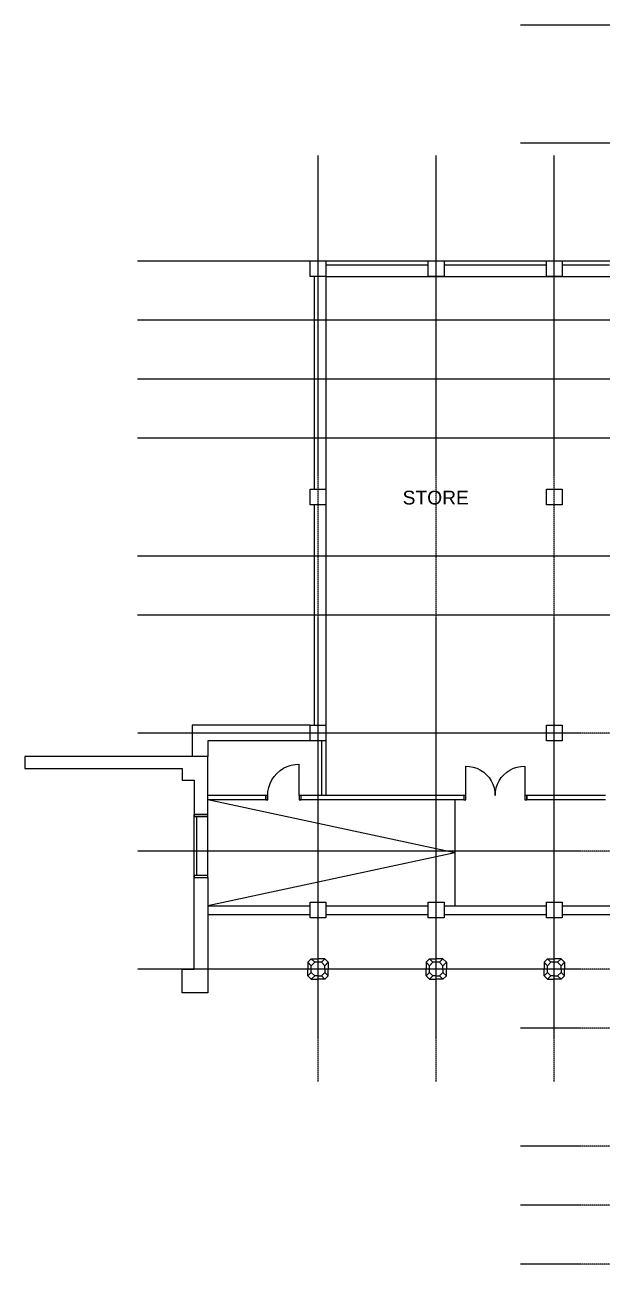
# Model space of a CAD drawing. Header units: millimetres. Extents: x -65483 to 85267, y -36001 to 67826.
# Drawn here: x -65483 to -50815, y -15724 to 15776 of the extents above; entities that cross this region are included whole.
import ezdxf

# ---------------------------------------------------------------- set-up
doc = ezdxf.new("R2010")
doc.units = ezdxf.units.MM
doc.linetypes.add('PCENTRE', pattern=[50.8, 31.75, -6.35, 6.35, -6.35])
for name, color, linetype in [('Boundaries_and_building_grids', 140, 'Continuous'), ('BRICK_WALLS_P4', 1, 'Continuous'), ('COLUMNS_P5', 5, 'Continuous'), ('DR', 8, 'Continuous'), ('LIFTS AND STAIRS', 8, 'Continuous'), ('TEXT', 2, 'Continuous'), ('WA_EXT', 7, 'Continuous')]:
    doc.layers.add(name, color=color, linetype=linetype)
doc.styles.add('Arial1', font='arial.ttf')

msp = doc.modelspace()

# ---------------------------------------------------------------- linework, layer by layer
at = {"layer": 'Boundaries_and_building_grids', "color": 140, "linetype": 'PCENTRE', "lineweight": -3}
for p, q in [((-52891, 15776), (50767, 15776)), ((-52891, 12776), (50767, 12776)), ((-58033, -11080), (-58033, 12453)), ((-55033, -11080), (-55033, 12453)), ((-52033, -11080), (-52033, 12453)), ((-62623, 9776), (50767, 9776)), ((-62623, 8276), (50767, 8276)), ((-62623, 6776), (50767, 6776)), ((-62623, 5276), (50767, 5276)), ((-62623, 2276), (50767, 2276)), ((-62623, 776), (50767, 776)), ((50767, -2224), (-62623, -2224)), ((50767, -5224), (-62623, -5224)), ((50767, -8224), (-62623, -8224)), ((50767, -9724), (-52891, -9724)), ((50767, -12724), (-52891, -12724)), ((50767, -14224), (-52891, -14224)), ((50767, -15724), (-52891, -15724))]:
    msp.add_line(p, q, dxfattribs=at)
at = {"layer": 'BRICK_WALLS_P4'}
for p, q in [((-57943, -2424), (-57943, -2611)), ((-57833, -2424), (-57833, -2611)), ((-57943, -2611), (-57943, -3814)), ((-57833, -2611), (-57833, -3814)), ((-59312, -3814), (-60833, -3814)), ((-59312, -3924), (-60833, -3924)), ((-59362, -3924), (-59362, -3814)), ((-54333, -3814), (-58512, -3814)), ((-54333, -3924), (-58512, -3924)), ((-58462, -3924), (-58462, -3814)), ((-54333, -3814), (-54333, -3924)), ((-52733, -3814), (-52733, -3924)), ((-50733, -3814), (-52733, -3814)), ((-50733, -3924), (-52733, -3924))]:
    msp.add_line(p, q, dxfattribs=at)
at = {"layer": 'COLUMNS_P5'}
for p, q in [((-58291, -8052), (-58205, -7966)), ((-58291, -8052), (-58291, -8224)), ((-58205, -8138), (-58291, -8052)), ((-58119, -8052), (-58205, -7966)), ((-58205, -7966), (-58033, -7966)), ((-58205, -8138), (-58119, -8052)), ((-58205, -8224), (-58205, -8138)), ((-58033, -8052), (-58119, -8052)), ((-57861, -7966), (-58033, -7966)), ((-57947, -8052), (-58033, -8052)), ((-57947, -8052), (-57861, -7966)), ((-57947, -8052), (-57861, -8138)), ((-57774, -8052), (-57861, -7966)), ((-57861, -8138), (-57774, -8052)), ((-57861, -8224), (-57861, -8138)), ((-57774, -8052), (-57774, -8224)), ((-55291, -8052), (-55205, -7966)), ((-55205, -8138), (-55291, -8052)), ((-55291, -8052), (-55291, -8224)), ((-55119, -8052), (-55205, -7966)), ((-55205, -7966), (-55033, -7966)), ((-55205, -8138), (-55119, -8052)), ((-55205, -8224), (-55205, -8138)), ((-55033, -8052), (-55119, -8052)), ((-54861, -7966), (-55033, -7966)), ((-54947, -8052), (-55033, -8052)), ((-54947, -8052), (-54861, -7966)), ((-54947, -8052), (-54861, -8138)), ((-54774, -8052), (-54861, -7966)), ((-54861, -8138), (-54774, -8052)), ((-54861, -8224), (-54861, -8138)), ((-54774, -8052), (-54774, -8224)), ((-52291, -8052), (-52205, -7966)), ((-52205, -8138), (-52291, -8052)), ((-52291, -8052), (-52291, -8224)), ((-52119, -8052), (-52205, -7966)), ((-52205, -7966), (-52033, -7966)), ((-52205, -8138), (-52119, -8052)), ((-52205, -8224), (-52205, -8138)), ((-52033, -8052), (-52119, -8052)), ((-51861, -7966), (-52033, -7966)), ((-51947, -8052), (-52033, -8052)), ((-51947, -8052), (-51861, -7966)), ((-51947, -8052), (-51861, -8138)), ((-51774, -8052), (-51861, -7966)), ((-51861, -8138), (-51774, -8052)), ((-51861, -8224), (-51861, -8138)), ((-51774, -8052), (-51774, -8224)), ((-58291, -8397), (-58291, -8224)), ((-58205, -8310), (-58291, -8397)), ((-58291, -8397), (-58205, -8483)), ((-58205, -8310), (-58205, -8224)), ((-58119, -8397), (-58205, -8310)), ((-58119, -8397), (-58205, -8483)), ((-58205, -8483), (-58033, -8483)), ((-58033, -8397), (-58119, -8397)), ((-58033, -8397), (-57947, -8397)), ((-57861, -8483), (-58033, -8483)), ((-57861, -8310), (-57947, -8397)), ((-57947, -8397), (-57861, -8483)), ((-57861, -8224), (-57861, -8310)), ((-57861, -8310), (-57774, -8397)), ((-57774, -8397), (-57861, -8483)), ((-57774, -8397), (-57774, -8224)), ((-55291, -8397), (-55291, -8224)), ((-55205, -8310), (-55291, -8397)), ((-55291, -8397), (-55205, -8483)), ((-55205, -8310), (-55205, -8224)), ((-55119, -8397), (-55205, -8310)), ((-55119, -8397), (-55205, -8483)), ((-55205, -8483), (-55033, -8483)), ((-55033, -8397), (-55119, -8397)), ((-55033, -8397), (-54947, -8397)), ((-54861, -8483), (-55033, -8483)), ((-54861, -8310), (-54947, -8397)), ((-54947, -8397), (-54861, -8483)), ((-54861, -8224), (-54861, -8310)), ((-54861, -8310), (-54774, -8397)), ((-54774, -8397), (-54861, -8483)), ((-54774, -8397), (-54774, -8224)), ((-52291, -8397), (-52291, -8224)), ((-52205, -8310), (-52291, -8397)), ((-52291, -8397), (-52205, -8483)), ((-52205, -8310), (-52205, -8224)), ((-52119, -8397), (-52205, -8310)), ((-52119, -8397), (-52205, -8483)), ((-52205, -8483), (-52033, -8483)), ((-52033, -8397), (-52119, -8397)), ((-52033, -8397), (-51947, -8397)), ((-51861, -8483), (-52033, -8483)), ((-51861, -8310), (-51947, -8397)), ((-51947, -8397), (-51861, -8483)), ((-51861, -8224), (-51861, -8310)), ((-51861, -8310), (-51774, -8397)), ((-51774, -8397), (-51861, -8483)), ((-51774, -8397), (-51774, -8224))]:
    msp.add_line(p, q, dxfattribs=at)
for points in [[(-57833, 9376), (-58233, 9376), (-58233, 9776), (-57833, 9776), (-57833, 9376)], [(-54833, 9376), (-55233, 9376), (-55233, 9776), (-54833, 9776), (-54833, 9376)], [(-51833, 9376), (-52233, 9376), (-52233, 9776), (-51833, 9776), (-51833, 9376)], [(-57833, 3576), (-58233, 3576), (-58233, 3976), (-57833, 3976), (-57833, 3576)], [(-51833, 3576), (-52233, 3576), (-52233, 3976), (-51833, 3976), (-51833, 3576)], [(-57833, -2424), (-58233, -2424), (-58233, -2024), (-57833, -2024), (-57833, -2424)], [(-51833, -2424), (-52233, -2424), (-52233, -2024), (-51833, -2024), (-51833, -2424)], [(-61183, -5897), (-61183, -4297)], [(-57833, -6924), (-58233, -6924), (-58233, -6524), (-57833, -6524), (-57833, -6924)], [(-54833, -6924), (-55233, -6924), (-55233, -6524), (-54833, -6524), (-54833, -6924)], [(-51833, -6924), (-52233, -6924), (-52233, -6524), (-51833, -6524), (-51833, -6924)]]:
    msp.add_lwpolyline(points, dxfattribs=at)
for points in [[(-60833, -4297), (-60833, -2824), (-65483, -2824), (-65483, -3124), (-61483, -3124), (-61483, -3424), (-61183, -3424), (-61183, -4297)], [(-60833, -5897), (-60833, -8824), (-61483, -8824), (-61483, -8224), (-61183, -8224), (-61183, -5897)]]:
    msp.add_lwpolyline(points, close=True, dxfattribs=at)
at = {"layer": 'DR'}
for p, q in [((-58999, -3180), (-58912, -3121)), ((-58912, -3121), (-58818, -3075)), ((-58818, -3075), (-58719, -3042)), ((-58719, -3042), (-58617, -3021)), ((-58617, -3021), (-58512, -3014)), ((-58512, -3814), (-58512, -3014)), ((-54283, -3814), (-54283, -3064)), ((-54283, -3064), (-54185, -3071)), ((-54185, -3071), (-54089, -3090)), ((-54089, -3090), (-53996, -3121)), ((-53996, -3121), (-53908, -3165)), ((-53158, -3165), (-53070, -3121)), ((-53070, -3121), (-52977, -3090)), ((-52977, -3090), (-52881, -3071)), ((-52881, -3071), (-52783, -3064)), ((-52783, -3064), (-52783, -3814)), ((-59251, -3508), (-59205, -3414)), ((-59205, -3414), (-59147, -3327)), ((-59147, -3327), (-59078, -3249)), ((-59078, -3249), (-58999, -3180)), ((-53908, -3165), (-53826, -3219)), ((-53826, -3219), (-53752, -3284)), ((-53752, -3284), (-53688, -3358)), ((-53688, -3358), (-53633, -3439)), ((-53633, -3439), (-53590, -3527)), ((-53476, -3527), (-53432, -3439)), ((-53432, -3439), (-53378, -3358)), ((-53378, -3358), (-53313, -3284)), ((-53313, -3284), (-53239, -3219)), ((-53239, -3219), (-53158, -3165)), ((-59312, -3814), (-59305, -3710)), ((-59305, -3710), (-59285, -3607)), ((-59285, -3607), (-59251, -3508)), ((-53590, -3527), (-53558, -3620)), ((-53558, -3620), (-53539, -3716)), ((-53539, -3716), (-53533, -3814)), ((-53533, -3814), (-53526, -3716)), ((-53526, -3716), (-53507, -3620)), ((-53507, -3620), (-53476, -3527)), ((-61183, -5847), (-61183, -4347)), ((-61113, -5847), (-61113, -4347)), ((-60833, -5847), (-60833, -4347))]:
    msp.add_line(p, q, dxfattribs=at)
for points in [[(-59362, -3924), (-59312, -3924), (-59312, -3814), (-59362, -3814), (-59362, -3924)], [(-58512, -3924), (-58462, -3924), (-58462, -3814), (-58512, -3814), (-58512, -3924)], [(-54283, -3924), (-54283, -3814), (-54333, -3814), (-54333, -3924), (-54283, -3924)], [(-52733, -3924), (-52733, -3814), (-52783, -3814), (-52783, -3924), (-52733, -3924)], [(-60833, -4297), (-61183, -4297), (-61183, -4347), (-60833, -4347), (-60833, -4297)], [(-60833, -5847), (-61183, -5847), (-61183, -5897), (-60833, -5897), (-60833, -5847)]]:
    msp.add_lwpolyline(points, dxfattribs=at)
at = {"layer": 'LIFTS AND STAIRS', "linetype": 'Continuous'}
for p, q in [((-54560, -5269), (-60833, -3924)), ((-54560, -3924), (-54560, -6614)), ((-54560, -5269), (-60833, -6614))]:
    msp.add_line(p, q, dxfattribs=at)
at = {"layer": 'WA_EXT'}
for p, q in [((-58233, 9376), (-58233, 9676)), ((-57833, 9676), (-55233, 9676)), ((-54833, 9676), (-52233, 9676)), ((-51833, 9676), (-50633, 9676)), ((-58133, 9376), (-58133, 3976)), ((-57833, 9376), (-50333, 9376)), ((-57833, 9376), (-57833, -2424)), ((-58133, 3576), (-58133, -2024)), ((-61233, -2024), (-61233, -2824)), ((-58233, -2024), (-61233, -2024)), ((-57833, -2424), (-60833, -2424)), ((-60833, -2424), (-60833, -2824)), ((-60833, -2824), (-61233, -2824))]:
    msp.add_line(p, q, dxfattribs=at)
at = {"layer": 'WA_EXT', "linetype": 'Continuous'}
for p, q in [((-60833, -6614), (-58233, -6614)), ((-57833, -6614), (-55233, -6614)), ((-54833, -6614), (-52233, -6614)), ((-51833, -6614), (-49233, -6614)), ((-60833, -6834), (-58233, -6834)), ((-57833, -6834), (-55233, -6834)), ((-54833, -6834), (-52233, -6834)), ((-51833, -6834), (-49233, -6834))]:
    msp.add_line(p, q, dxfattribs=at)

# ---------------------------------------------------------------- texts
at = {"layer": 'TEXT', "linetype": 'Continuous', "lineweight": -3, "insert": (-55886, 3579), "char_height": 350, "attachment_point": 7, "style": 'Arial1'}
msp.add_mtext('STORE', dxfattribs=at)

doc.saveas('drawing.dxf')
